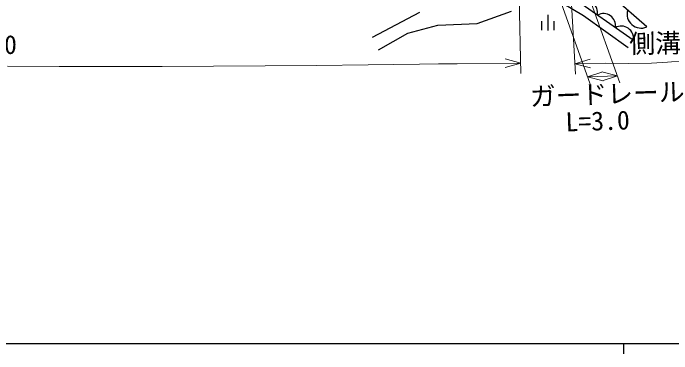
# Model space of a CAD drawing. Units: millimetres, scale not verified. Extents: x 40000 to 680090, y 20000 to 380000.
# Drawn here: x 208805 to 272673, y 204000 to 237014 of the extents above; entities that cross this region are included whole.
import ezdxf
from ezdxf.enums import TextEntityAlignment as Align

# ---------------------------------------------------------------- set-up
doc = ezdxf.new("R2010")
doc.units = ezdxf.units.MM
doc.header["$LTSCALE"] = 1000
for name, color, linetype, lineweight in [('M-BGD', 7, 'Continuous', 25), ('M-STR-HTXT', 7, 'Continuous', 13), ('M-TTL-BAND', 7, 'Continuous', 25)]:
    doc.layers.add(name, color=color, linetype=linetype, lineweight=lineweight)
doc.styles.add('ＭＳ ゴシック', font='')
doc.styles.get('ＭＳ ゴシック').set_extended_font_data('MS Gothic')

msp = doc.modelspace()

# ---------------------------------------------------------------- linework, layer by layer
at = {"layer": 'M-BGD'}
for p, q in [((259944, 239265), (264119, 236791)), ((268931, 234388), (261995, 239266)), ((270248, 235682), (266535, 238936)), ((248201, 237066), (243603, 234659)), ((253790, 236008), (257115, 237212)), ((260643, 236850), (260644, 235350)), ((264119, 236791), (268436, 233680)), ((247070, 235085), (249970, 235864)), ((249970, 235864), (253790, 236008)), ((260043, 236254), (260044, 235354)), ((261243, 236254), (261244, 235354)), ((244241, 233456), (247070, 235085))]:
    msp.add_line(p, q, dxfattribs=at)
for centre, radius, start, end in [((264315, 237037), 1167, 349.63953, 120.11649), ((266049, 235817), 1167, 349.63953, 120.11649), ((269695, 236924), 1359, 163.53122, 294.00816), ((267782, 234598), 1167, 349.63953, 120.11649)]:
    msp.add_arc(centre, radius, start, end, dxfattribs=at)
at = {"layer": 'M-STR-HTXT'}
for p, q in [((267638, 230269), (262204, 245423)), ((262558, 245492), (263318, 231096)), ((257748, 244004), (258044, 231184)), ((259662, 244493), (264753, 230121)), ((256516, 232598), (258021, 232184)), ((263265, 232095), (264752, 232567)), ((208260, 231876), (213250, 231844)), ((213250, 231844), (218250, 231833)), ((223240, 231841), (228239, 231865)), ((228239, 231865), (233229, 231903)), ((233229, 231903), (238228, 231951)), ((238228, 231951), (243218, 232006)), ((243218, 232006), (248217, 232067)), ((248217, 232067), (250037, 232090)), ((250037, 232090), (251856, 232113)), ((258021, 232184), (251856, 232113)), ((258021, 232184), (256526, 231739)), ((263265, 232095), (266205, 232183)), ((264777, 231709), (263265, 232095)), ((266205, 232183), (268455, 232151)), ((268455, 232151), (270713, 232180)), ((270713, 232180), (272247, 232265)), ((272247, 232265), (273778, 232409)), ((218250, 231833), (223240, 231841)), ((264496, 230845), (265981, 231323)), ((265882, 231324), (267396, 230943)), ((264496, 230845), (267396, 230943)), ((266010, 230465), (264496, 230845)), ((267396, 230943), (265911, 230465))]:
    msp.add_line(p, q, dxfattribs=at)
at = {"layer": 'M-TTL-BAND'}
for p, q in [((40000, 205000), (579000, 205000)), ((268000, 205000), (268000, 204000))]:
    msp.add_line(p, q, dxfattribs=at)

# ---------------------------------------------------------------- texts
at = {"layer": 'M-STR-HTXT', "style": 'ＭＳ ゴシック'}
for s, rotation, p in [('側溝', 0.9, (268581, 232589)), ('ガードレール', 1.9, (258961, 227465)), ('L=3.0', 1.9, (262411, 225000))]:
    msp.add_text(s, height=1833, rotation=rotation, dxfattribs=at).set_placement(p, align=Align.BOTTOM_LEFT)
msp.add_text('L=145.0', height=1833, dxfattribs=at).set_placement((200437, 232503), align=Align.BOTTOM_LEFT)

doc.saveas('drawing.dxf')
